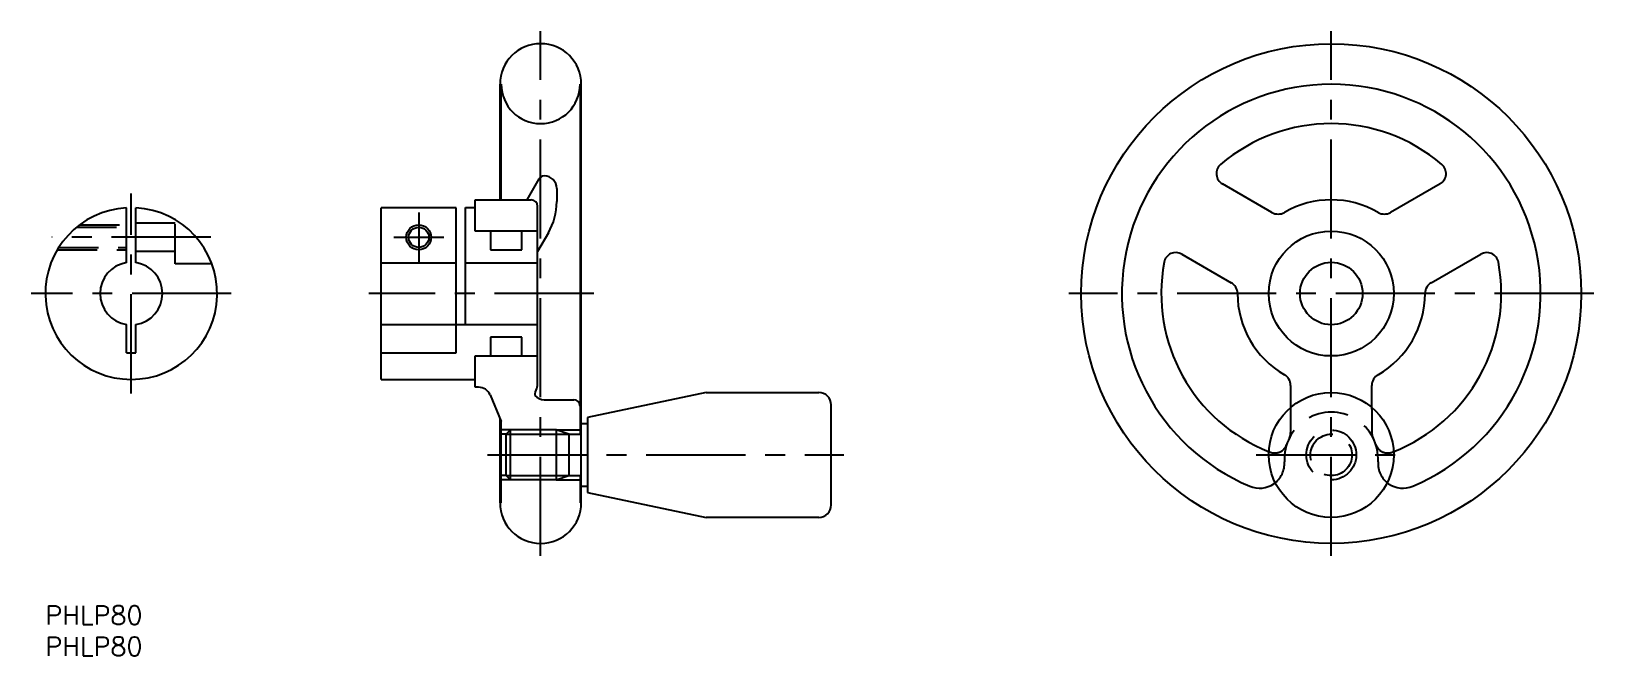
# Model space of a CAD drawing. Extents: x -2 to 248, y -8 to 92.
import ezdxf

# ---------------------------------------------------------------- set-up
doc = ezdxf.new("R2010")
doc.units = 0
doc.header["$LTSCALE"] = 0.5
doc.linetypes.add('CENTER', pattern=[50.8, 31.75, -6.35, 6.35, -6.35])
doc.linetypes.add('DASHED', pattern=[19.05, 12.7, -6.35])
for name, color, linetype in [('MSM_CENTER', 1, 'CENTER'), ('MSM_CONTINUOUS', 7, 'CONTINUOUS'), ('MSM_DASHED', 4, 'DASHED'), ('MSM_NARROW', 5, 'CONTINUOUS'), ('MSM_PART_NUMBER', 7, 'CONTINUOUS')]:
    doc.layers.add(name, color=color, linetype=linetype)
doc.styles.get("Standard").update_dxf_attribs({"font": 'txt.shx', "height": 3, "bigfont": 'bigfont.shx'})

# ---------------------------------------------------------------- blocks, each defined once
blk = doc.blocks.new('*U4')
at = {"layer": 'MSM_PART_NUMBER'}
blk.add_text('PHLP80', height=3, dxfattribs=at).set_placement((0, -3))
blk = doc.blocks.new('*U5')
at = {"layer": 'MSM_PART_NUMBER'}
blk.add_text('PHLP80', height=3, dxfattribs=at).set_placement((0, -8))

msp = doc.modelspace()

# ---------------------------------------------------------------- linework, layer by layer
at = {"layer": 'MSM_CENTER'}
for p, q in [((79.25, 8), (79.25, 92)), ((205.75, 8), (205.75, 92)), ((13.75, 34), (13.75, 66)), ((59.75, 63), (59.75, 55)), ((26.47, 59), (1.03, 59)), ((55.75, 59), (63.75, 59)), ((29.75, 50), (-2.25, 50)), ((87.75, 50), (51.75, 50)), ((247.75, 50), (163.75, 50)), ((70.75, 24.16), (127.75, 24.16)), ((193.75, 24.16), (217.75, 24.16))]:
    msp.add_line(p, q, dxfattribs=at)
at = {"layer": 'MSM_CONTINUOUS'}
for p, q in [((72.75, 65), (72.75, 83.5)), ((72.75, 83.5), (72.95, 83.5)), ((72.95, 65), (72.95, 83.5)), ((85.55, 83.5), (85.55, 27.48)), ((85.75, 83.5), (85.55, 83.5)), ((85.75, 16.5), (85.75, 83.5)), ((78.96, 68.34), (77.04, 65)), ((196.25, 62.99), (188.33, 67.56)), ((223.17, 67.56), (215.25, 62.99)), ((68.75, 60), (68.75, 65)), ((68.75, 65), (77.75, 65)), ((81.83, 66.84), (81.83, 64.72)), ((13, 54.94), (13, 63.73)), ((14.5, 54.94), (14.5, 63.73)), ((53.75, 36.25), (53.75, 63.73)), ((65.75, 63.73), (53.75, 63.73)), ((65.75, 40.5), (65.75, 63.73)), ((67.25, 45.06), (67.25, 63.75)), ((67.25, 63.75), (68.75, 63.75)), ((78.75, 35.3), (78.75, 64)), ((78.75, 60), (68.75, 60)), ((71.25, 60), (71.25, 57)), ((76.25, 57), (76.25, 60)), ((80.49, 59.72), (78.75, 56.71)), ((71.25, 57), (76.25, 57)), ((181.83, 56.3), (189.75, 51.73)), ((221.75, 51.73), (229.67, 56.3)), ((53.75, 54.94), (65.75, 54.94)), ((67.25, 54.94), (78.75, 54.94)), ((13, 40.53), (13, 45.06)), ((14.5, 40.53), (14.5, 45.06)), ((53.75, 45.06), (78.75, 45.06)), ((76.25, 43), (71.25, 43)), ((71.25, 43), (71.25, 40)), ((76.25, 40), (76.25, 43)), ((53.75, 40.53), (65.75, 40.53)), ((53.75, 40.5), (65.75, 40.5)), ((68.75, 35), (68.75, 40)), ((68.75, 40), (78.75, 40)), ((53.75, 36.25), (68.75, 36.25)), ((69.33, 35), (68.75, 35)), ((199.25, 35.28), (199.25, 31.5)), ((212.25, 31.5), (212.25, 35.28)), ((71.18, 33.77), (72.95, 29.52)), ((79.83, 33), (84.55, 33)), ((105.75, 34.16), (86.75, 30.16)), ((105.75, 34.16), (123.75, 34.16)), ((86.75, 30.16), (86.75, 18.16)), ((125.75, 16.16), (125.75, 32.16)), ((72.75, 16.5), (72.75, 30)), ((72.95, 16.5), (72.95, 29.52)), ((74.43, 28.16), (73.75, 27.48)), ((74.43, 20.16), (74.43, 28.16)), ((81.75, 28.16), (74.43, 28.16)), ((81.75, 28.16), (81.75, 20.16)), ((83.75, 27.48), (81.75, 28.16)), ((86.75, 29.16), (85.75, 29.16)), ((73.75, 27.48), (72.95, 27.48)), ((73.75, 20.84), (73.75, 27.48)), ((83.75, 27.48), (83.75, 20.84)), ((83.75, 27.48), (85.75, 27.48)), ((73.75, 20.84), (72.95, 20.84)), ((74.43, 20.16), (73.75, 20.84)), ((81.75, 20.16), (74.43, 20.16)), ((81.75, 20.16), (83.75, 20.84)), ((83.75, 20.84), (85.75, 20.84)), ((85.55, 20.84), (85.55, 16.5)), ((85.75, 19.16), (86.75, 19.16)), ((86.75, 18.16), (105.75, 14.16)), ((72.95, 16.5), (72.75, 16.5)), ((85.55, 16.5), (85.75, 16.5)), ((123.75, 14.16), (105.75, 14.16))]:
    msp.add_line(p, q, dxfattribs=at)
for centre, radius in [((205.75, 50), 40), ((59.75, 59), 1.62), ((205.75, 50), 10), ((205.75, 50), 5), ((205.75, 24.16), 10)]:
    msp.add_circle(centre, radius, dxfattribs=at)
for centre, radius, start, end in [((79.25, 83.5), 6.5, 0, 180), ((79.25, 83.5), 6.3, 180, 0), ((205.75, 50), 33.5, 292.9022, 247.0978), ((205.75, 50), 27.2, 49.3912, 130.6088), ((189.28, 69.21), 1.9, 130.6088, 240), ((222.22, 69.21), 1.9, 300, 49.3912), ((79.83, 67.84), 1, 90, 150), ((79.83, 66.84), 2, 0, 90), ((77.75, 64), 1, 0, 90), ((205.75, 50), 15, 60, 120), ((13.75, 50), 13.75, 93.1268, 86.8732), ((71.83, 64.72), 10, 330, 0), ((197.25, 64.72), 2, 240, 300), ((214.25, 64.72), 2, 240, 300), ((205.75, 50), 27.2, 169.3912, 248.5869), ((180.88, 54.66), 1.9, 60, 169.3912), ((205.75, 50), 27.2, 291.4131, 10.6088), ((230.62, 54.66), 1.9, 10.6088, 120), ((13.75, 50), 5, 98.6269, 261.3731), ((13.75, 50), 5, 278.6269, 81.3731), ((188.75, 50), 2, 0, 60), ((205.75, 50), 15, 180, 240), ((205.75, 50), 15, 300, 0), ((222.75, 50), 2, 120, 180), ((13.75, 50), 9.5, 265.4719, 274.5281), ((69.33, 33), 2, 22.6199, 90), ((77.75, 35.3), 1, 329.6646, 0), ((197.25, 35.28), 2, 0, 60), ((214.25, 35.28), 2, 120, 180), ((80.34, 33.79), 2, 149.6646, 183.4211), ((79.83, 35), 2, 221.8186, 270), ((84.55, 32), 1, 0, 90), ((123.75, 32.16), 2, 0, 90), ((194.27, 22.83), 4, 247.0978, 304.9943), ((217.23, 22.83), 4, 235.0057, 292.9022), ((79.25, 16.5), 6.5, 180, 0), ((123.75, 16.16), 2, 270, 0)]:
    msp.add_arc(centre, radius, start, end, dxfattribs=at)
at = {"layer": 'MSM_DASHED'}
for p, q in [((5.02, 60.62), (13, 60.62)), ((5.5, 61), (13, 61)), ((20.75, 61.25), (14.5, 61.25)), ((20.75, 54.75), (20.75, 61.83)), ((1.92, 57), (13, 57)), ((2.15, 57.38), (13, 57.38)), ((20.75, 56.75), (14.5, 56.75)), ((26.65, 54.75), (20.75, 54.75)), ((199.25, 31.5), (199.25, 27.74)), ((212.25, 31.5), (212.25, 27.74))]:
    msp.add_line(p, q, dxfattribs=at)
for radius in [4, 3.32]:
    msp.add_circle((205.75, 24.16), radius, dxfattribs=at)
for centre, radius, start, end in [((205.75, 23.5), 7.5, 356.6374, 183.3626), ((197.25, 27.74), 2, 333.4746, 0), ((214.25, 27.74), 2, 180, 206.5254), ((196.73, 26.47), 2, 249.018, 341.7761), ((214.77, 26.47), 2, 198.2239, 290.982), ((205.75, 50), 27.2, 248.5869, 249.018), ((194.27, 22.83), 4, 304.9943, 3.3626), ((217.23, 22.83), 4, 176.6374, 235.0057), ((205.75, 50), 27.2, 290.982, 291.4131)]:
    msp.add_arc(centre, radius, start, end, dxfattribs=at)
at = {"layer": 'MSM_NARROW'}
for p, q in [((74.43, 28.16), (72.95, 28.16)), ((81.75, 28.16), (85.55, 28.16)), ((73.75, 27.48), (83.75, 27.48)), ((74.43, 20.16), (72.95, 20.16)), ((73.75, 20.84), (83.75, 20.84)), ((81.75, 20.16), (85.55, 20.16))]:
    msp.add_line(p, q, dxfattribs=at)
msp.add_circle((59.75, 59), 2, dxfattribs=at)

# ---------------------------------------------------------------- block references
at = {"layer": 'MSM_CONTINUOUS'}
for name in ['*U4', '*U5']:
    msp.add_blockref(name, (0, 0), dxfattribs=at)

doc.saveas('drawing.dxf')
